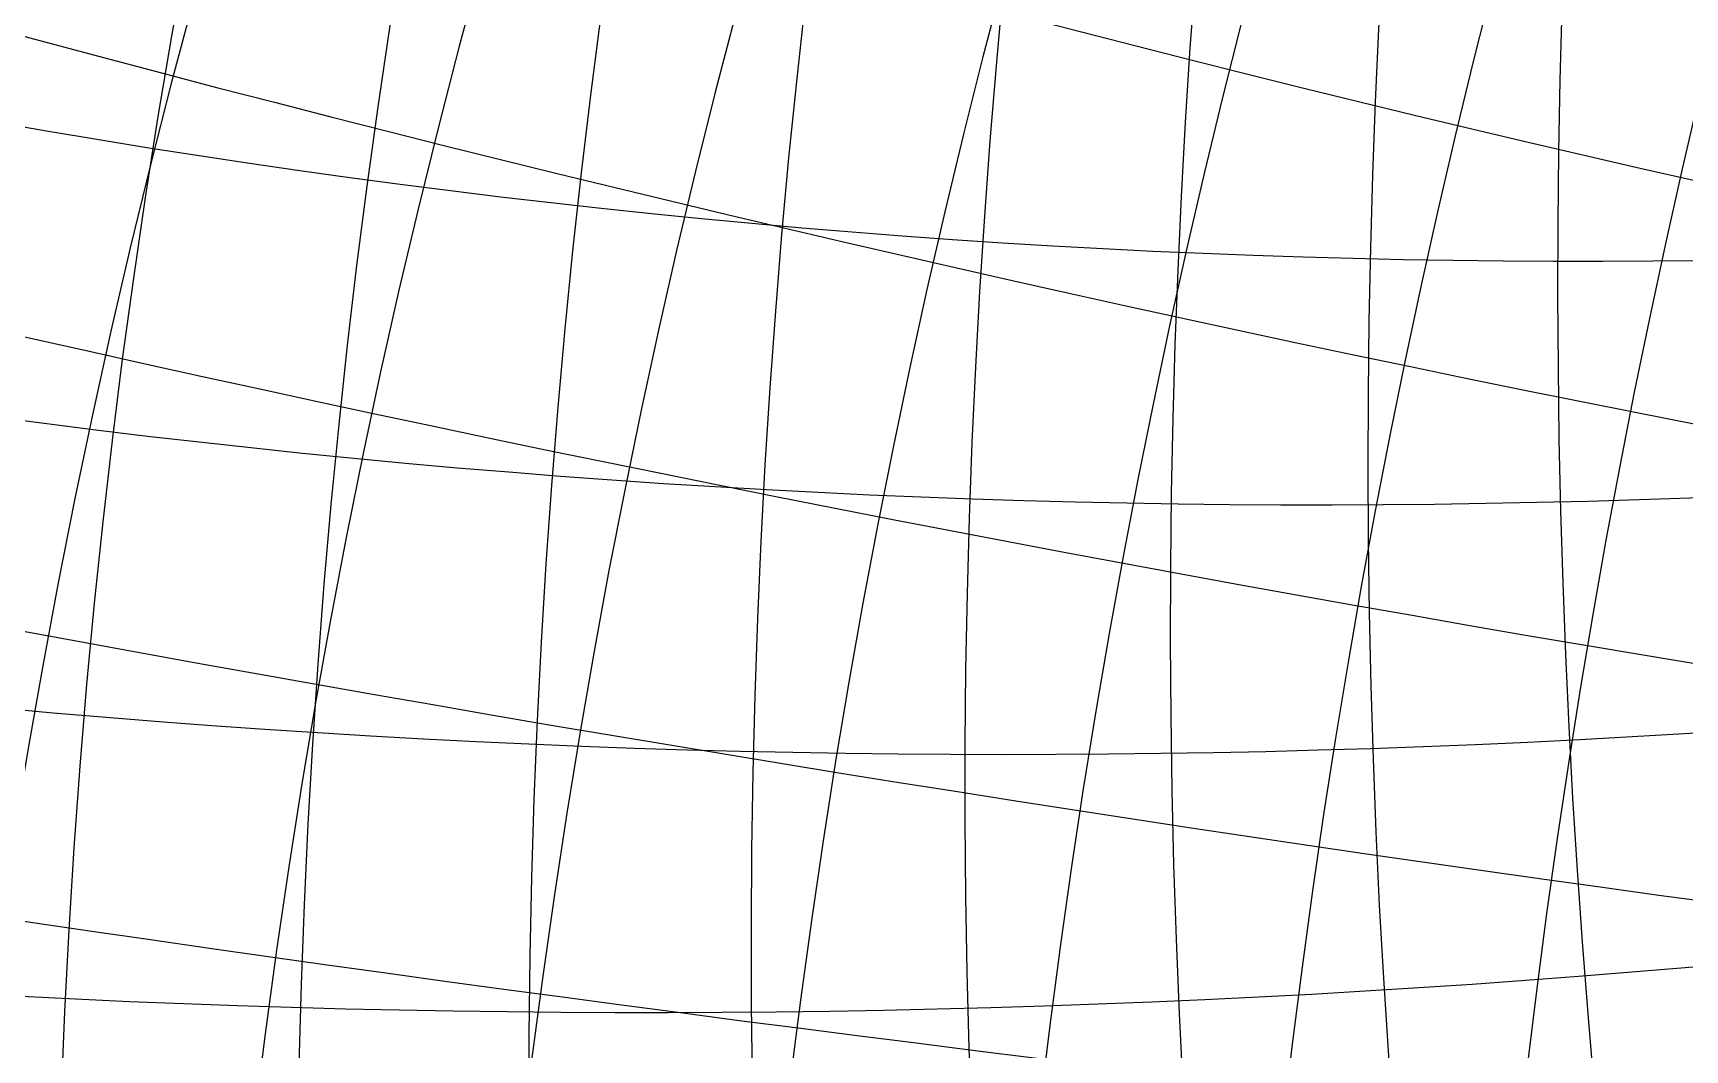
# Model space of a CAD drawing. Header units: millimetres. Extents: x -78 to 78, y -78 to 100.
# Drawn here: x -58.18 to -42.99, y 9.25 to 18.61 of the extents above; entities that cross this region are included whole.
import ezdxf

# ---------------------------------------------------------------- set-up
doc = ezdxf.new("R2010")
doc.units = ezdxf.units.MM
doc.layers.add('ENGRAVE', color=7, linetype='Continuous')
doc.layers.add('ENGRAVE_FINE', color=8, linetype='Continuous')

msp = doc.modelspace()

# ---------------------------------------------------------------- linework, layer by layer
at = {"layer": 'ENGRAVE'}
for radius in [76.44, 76.44, 74.3925, 70.59, 70.59, 70.59]:
    msp.add_circle((0, 0), radius, dxfattribs=at)
for centre, radius, start, end in [((12.4469, 0), 71.679, 100, 260), ((25.6927, 0), 75.1203, 110, 250), ((0, 206.3914), 193.9444, 250, 290), ((0, 406.5116), 400.3358, 260, 280)]:
    msp.add_arc(centre, radius, start, end, dxfattribs=at)
at = {"layer": 'ENGRAVE_FINE'}
for centre, radius, start, end in [((3.082, 0), 70.6573, 92.499999, 267.500001), ((6.1758, 0), 70.8596, 95, 265), ((9.2933, 0), 71.1991, 97.5, 262.5), ((15.6494, 0), 72.3039, 102.5, 257.5), ((18.9145, 0), 73.0801, 105, 255), ((22.2569, 0), 74.0157, 107.5, 252.5), ((29.2393, 0), 76.4061, 112.5, 247.5), ((32.9167, 0), 77.8874, 115, 245), ((2.8246, 1.2331), 70.6573, 116.083333, 291.083334), ((5.66, 2.4708), 70.8596, 118.583333, 288.583334), ((8.5172, 3.7181), 71.1991, 121.083333, 286.083334), ((11.4073, 4.9798), 71.679, 123.583333, 283.583333), ((14.3424, 6.2611), 72.3039, 126.083333, 281.083333), ((17.3348, 7.5674), 73.0801, 128.583333, 278.583333), ((20.398, 8.9046), 74.0157, 131.083333, 276.083333), ((23.5468, 10.2792), 75.1203, 133.583333, 273.583333), ((26.7972, 11.6981), 76.4061, 136.083333, 271.083333), ((30.1674, 13.1694), 77.8874, 138.583333, 268.583333), ((33.6777, 14.7018), 79.5819, 141.083333, 266.083333), ((37.3513, 16.3054), 81.5103, 143.583333, 263.583333), ((-43.9365, 100.6464), 84.1259, 253.583333, 333.583333), ((-46.3923, 106.2719), 91.9947, 256.083333, 331.083333), ((-49.2381, 112.791), 100.813, 258.583333, 328.583333), ((-52.5625, 120.4063), 110.8041, 261.083333, 326.083333), ((-56.4836, 129.3885), 122.2655, 263.583333, 323.583333), ((-61.1628, 140.1071), 135.6021, 266.083333, 321.083333), ((-66.8258, 153.0797), 151.3807, 268.583333, 318.583333), ((-73.7994, 169.0543), 170.4193, 271.083333, 316.083333), ((-82.5736, 189.1534), 193.9444, 273.583333, 313.583333), ((-93.9184, 215.1414), 223.8829, 276.083333, 311.083333), ((-109.118, 249.9594), 263.4455, 278.583333, 308.583333), ((-130.4836, 298.9021), 318.4109, 281.083333, 306.083333), ((-162.6382, 372.5594), 400.3358, 283.583333, 303.583333), ((-216.369, 495.642), 536.1843, 286.083333, 301.083333), ((-324.0386, 742.2834), 806.8474, 288.5833333, 298.5833333), ((0, 152.8754), 135.6021, 242.5, 297.5), ((-647.4603, 1483.1539), 1616.7768, 291.0833333, 296.0833333), ((0, 167.0302), 151.3807, 245, 295), ((0, 184.4606), 170.4193, 247.5, 292.5), ((647.4603, -1483.1539), 1616.7768, 111.0833333, 116.0833333), ((324.0386, -742.2834), 806.8474, 108.5833333, 118.5833333), ((0, 234.7477), 223.8829, 252.5, 287.5), ((216.369, -495.642), 536.1843, 106.083333, 121.083333), ((0, 272.7388), 263.4455, 255, 285), ((162.6382, -372.5594), 400.3358, 103.583333, 123.583333), ((0, 326.1418), 318.4109, 257.5, 282.5), ((130.4836, -298.9021), 318.4109, 101.083333, 126.083333), ((109.118, -249.9594), 263.4455, 98.583333, 128.583333)]:
    msp.add_arc(centre, radius, start, end, dxfattribs=at)

doc.saveas('drawing.dxf')
